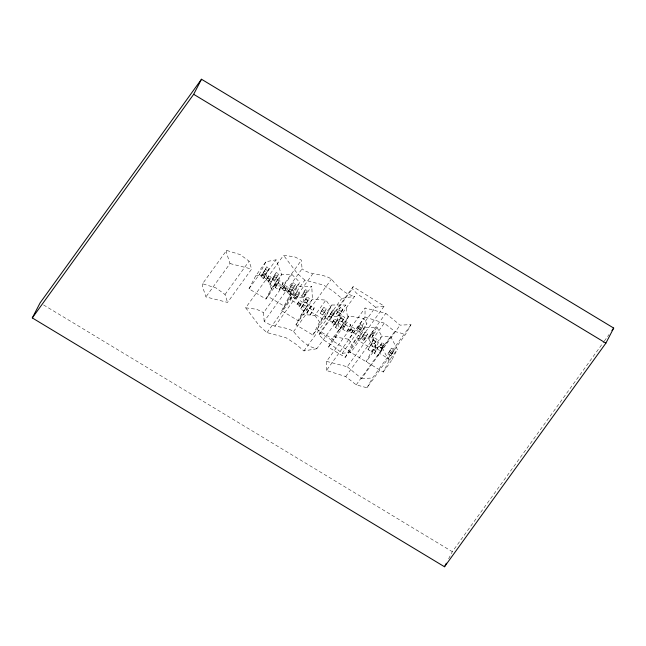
<?xml version="1.0" encoding="UTF-8"?>
<svg xmlns="http://www.w3.org/2000/svg" width="646" height="646" viewBox="0 0 646 646"><rect width="100%" height="100%" fill="white"/><g stroke="black" fill="none" stroke-linecap="round" stroke-linejoin="round"><path stroke-width="0.48" stroke-dasharray="3.23 2.42" d="M326.448 370.473L326.561 361.397L365.095 308.005L385.791 313.342L400.076 325.148L411.066 324.623L405.494 334.378L366.96 387.778L356.229 384.871L345.739 376.553L326.448 370.473L364.982 317.073L365.095 308.005M202.537 283.755L202.376 286.041L205.921 296.918L227.554 302.425L251.633 269.059L249.09 261.17L240.231 254.629L226.617 250.39L202.537 283.755L216.152 288.003L225.01 294.536L227.554 302.425M226.617 250.39L226.455 252.675L230 263.552L205.921 296.918M319.059 334.903L319.851 332.787L353.136 286.679L384.192 306.131L350.915 352.248L342.186 353.338L333.021 345.917L324.357 340.45L319.059 334.903L352.336 288.786L353.136 286.679M248.976 288.827L255.663 275.939L265.918 261.727L276.084 259.813L281.567 274.469L276.189 284.854L265.934 299.058L248.976 288.827L259.232 274.615L265.918 261.727M260.944 276.948L263.568 272.774L266.047 274.275L265.07 276.165L263.423 278.442L260.944 276.948L263.568 272.774M262.914 273.282L266.725 266.814L269.156 268.276L266.984 272.467L264.561 271.005L262.914 273.282L265.336 274.744L276.084 259.813M264.561 271.005L266.725 266.814M263.423 278.442L266.047 274.275M265.336 274.744L269.156 268.276M266.257 280.049L268.881 275.874L271.207 277.279L270.222 279.169L268.575 281.446L266.257 280.049L268.881 275.874M268.575 281.446L271.207 277.279M272.531 278.765L276.238 272.499L278.612 273.936L276.545 277.917L274.905 280.194L272.531 278.765L276.238 272.499M269.866 284.305L273.952 277.32L277.643 279.548L275.204 284.256L273.557 286.533L269.866 284.305L273.952 277.32M274.905 280.194L278.612 273.936M265.934 299.058L271.312 288.673L281.567 274.469L291.863 274.421L299.696 282.221L293.058 295.028L281.713 310.75L298.702 321.005L304.072 310.629L303.483 297.766L311.784 286.259L296.651 286.436L290.014 299.243L302.263 306.64L304.621 302.102L308.045 304.169L304.04 310.992L300.616 308.925L304.621 302.102M273.557 286.533L277.643 279.548M275.398 287.648L279.484 280.663L283.174 282.891L280.735 287.599L279.088 289.876L275.398 287.648L279.484 280.663M279.088 289.876L283.174 282.891M282.221 289.578L284.894 285.322L287.26 286.759L286.243 288.73L284.595 291.007L282.221 289.578L284.894 285.322M284.595 291.007L287.26 286.759M289.36 289.028L293.114 282.69L295.585 284.183L293.478 288.245L291.839 290.53L289.36 289.028L293.114 282.69M287.365 293.001L290.102 288.633L292.42 290.03L291.33 292.121L289.683 294.406L287.365 293.001L290.102 288.633M289.683 294.406L292.42 290.03M291.839 290.53L295.585 284.183M281.713 310.75L288.35 297.943L299.696 282.221M293.623 297.709L297.265 291.572L299.696 293.034L297.693 296.894L296.046 299.179L293.623 297.709L297.265 291.572M296.046 299.179L299.696 293.034M296.95 304.783L299.679 300.414L302.263 301.973L301.173 304.064L299.526 306.341L296.95 304.783L299.679 300.414M301.658 296.094L305.477 289.626L307.318 290.74L305.154 294.931L303.507 297.208L301.658 296.094L305.477 289.626M303.507 297.208L307.318 290.74M299.526 306.341L302.263 301.973M304.29 301.294L307.003 296.958L309.321 298.363L308.255 300.414L306.616 302.699L304.29 301.294L307.003 296.958M306.616 302.699L309.321 298.363M341.12 327.57L343.583 322.822L339.626 320.44L335.524 327.465L339.473 329.856L341.12 327.57L342.186 328.208L347.613 317.735L345.65 305.041L331.915 305.001L325.196 317.953L312.882 335.024L295.957 324.809L301.335 314.432L312.381 299.13L311.784 286.259M304.04 310.992L308.045 304.169M306.939 312.745L310.944 305.913L314.214 307.892L311.856 312.43L310.209 314.715L306.939 312.745L310.944 305.913M310.209 314.715L314.214 307.892M320.109 313.375L323.711 307.318L326.351 308.909L324.389 312.688L322.75 314.965L320.109 313.375L323.711 307.318M322.75 314.965L326.351 308.909M312.882 335.024L319.592 322.063L331.915 305.001M329.024 316.5L332.86 309.991L334.919 311.235L332.73 315.458L331.083 317.743L329.024 316.5L332.86 309.991M331.083 317.743L334.919 311.235M336.3 314.206L340.224 307.536L342.969 309.192L340.692 313.585L339.045 315.862L336.3 314.206L340.224 307.536M331.939 323.161L334.588 318.954L337.059 320.448L336.065 322.378L334.418 324.663L331.939 323.161L334.588 318.954M334.418 324.663L337.059 320.448M339.045 315.862L342.969 309.192M339.344 320.093L342.057 315.757L344.689 317.348L343.632 319.399L341.984 321.684L339.344 320.093L342.057 315.757M335.524 327.465L339.626 320.44M328.451 347.233L333.877 336.76L348.88 315.975L363.69 318.462L366.92 323.703L360.242 336.59L345.247 357.375L328.451 347.233L343.454 326.448L348.88 315.975M341.984 321.684L344.689 317.348M339.473 329.856L343.583 322.822M342.856 329.363L346.942 322.378L350.786 324.704L348.347 329.412L346.7 331.689L342.856 329.363L346.942 322.378M346.7 331.689L350.786 324.704M349.3 331.495L352.094 326.997L354.468 328.426L353.314 330.647L351.666 332.924L349.3 331.495L352.094 326.997M351.666 332.924L354.468 328.426M356.729 330.647L360.42 324.421L362.842 325.883L360.799 329.831L359.152 332.109L356.729 330.647L360.42 324.421M345.247 357.375L351.925 344.488L366.92 323.703M359.152 332.109L362.842 325.883M361.227 338.738L365.111 332.149L367.695 333.707L365.458 338.019L363.811 340.297L361.227 338.738L365.111 332.149M363.811 340.297L367.695 333.707M369.609 336.736L371.692 332.714L373.751 333.95L375.399 331.673L373.34 330.429L369.609 336.736L371.66 337.979L375.399 331.673M371.66 337.979L373.751 333.95M368.042 349.623L372.023 342.84L375.98 345.23L373.646 349.728L371.999 352.013L368.042 349.623L372.023 342.84M371.846 342.291L374.599 337.874L377.078 339.368L375.972 341.508L374.325 343.785L371.846 342.291L374.599 337.874M374.325 343.785L377.078 339.368M371.999 352.013L375.98 345.23M382.093 348.654L378.007 355.639L374.373 353.443L378.459 346.458L382.093 348.654L379.654 353.362L391.533 360.533L397.33 349.357L390.628 336.396L381.754 336.154L373.453 347.653L366.161 361.728L374.462 350.221L381.754 336.154L377.046 327.328L364.384 327.223L357.706 340.111L369.69 347.346M374.373 353.443L378.459 346.458M379.468 346.676L381.988 342.711L384.209 344.052L383.336 345.731L381.689 348.016L379.468 346.676L381.988 342.711M381.689 348.016L384.209 344.052M387.842 354.161L391.452 348.097L394.294 349.817L392.34 353.596L390.693 355.881L387.842 354.161L391.452 348.097M390.693 355.881L394.294 349.817M377.046 327.328L368.745 338.835L356.083 338.73L349.405 351.61L383.231 372.031L389.021 360.856L397.33 349.357M448.639 558.782L452.321 551.692L603.687 341.944M366.96 387.778L372.524 378.023L411.066 324.623M225.01 294.536L249.09 261.17M316.79 348.751L303.935 350.923L295.392 343.777L285.831 337.608L267.008 332.601L259.627 326.165L245.674 307.811L283.554 255.331L294.528 256.793L301.448 260.176L302.037 268.873L264.166 321.353C273.032 328.2 284.329 325.511 293.567 331.551C299.76 339.142 306.785 346.66 316.79 348.751L354.662 296.272C344.657 294.18 337.632 286.663 331.438 279.072C322.201 273.04 310.904 275.721 302.037 268.873M264.166 321.353L263.576 312.648L301.448 260.176M283.562 285.92L291.394 293.728L284.757 306.535L267.888 296.353L273.266 285.968L283.562 285.92L291.863 274.421M267.008 332.601L304.88 280.122L323.711 285.136L333.263 291.298L341.807 298.444L354.662 296.272M274.736 326.545L312.607 274.065M300.616 308.925L302.263 306.64M295.957 324.809L307.003 309.499L312.381 299.13L325.891 300.099L330.639 306.761L323.921 319.713L311.856 312.43M293.567 331.551L331.438 279.072M301.335 314.432L314.844 315.401L325.891 300.099M303.935 350.923L341.807 298.444M337.349 316.54L323.606 316.5L316.895 329.46L333.877 339.715L339.311 329.242L337.349 316.54L345.65 305.041M333.877 336.76L348.687 339.247L363.69 318.462M342.186 353.338L375.463 307.221L384.192 306.131M326.561 361.397L347.257 366.742L385.791 313.342M345.739 376.553L384.273 323.153L394.763 331.471L405.494 334.378M368.745 338.835L373.453 347.653L382.327 347.895L390.628 336.396M356.229 384.871L394.763 331.471M347.257 366.742L361.542 378.548L400.076 325.148M383.231 372.031L391.533 360.533M604.276 341.128L608.984 334.596M255.663 275.939L265.829 274.025L271.312 288.673M361.542 378.548L372.524 378.023M288.35 297.943L303.483 297.766M245.674 307.811L256.656 309.272L263.576 312.648M230 263.552L251.633 269.059M364.982 317.073L384.273 323.153M338.577 309.814L341.322 311.469M337.947 311.929L340.692 313.585M303.83 291.903L305.671 293.018M274.59 274.784L276.964 276.213M291.467 284.967L293.938 286.461M265.086 269.099L267.509 270.561M358.772 326.706L361.195 328.168M371.256 334.45L373.307 335.694M303.305 293.817L305.154 294.931M274.179 276.488L276.545 277.917M291.007 286.751L293.478 288.245M340.991 317.808L343.632 319.399M358.377 328.362L360.799 329.831M331.212 312.268L333.271 313.512M340.41 318.034L343.042 319.625M305.938 299.017L308.255 300.414M381.116 344.399L383.336 345.731M373.493 340.014L375.972 341.508M330.671 314.222L332.73 315.458M305.356 299.243L307.674 300.64M363.464 334.426L366.048 335.985M372.952 340.159L375.431 341.653M322.071 309.604L324.704 311.194M389.804 350.382L392.655 352.102M272.305 279.597L275.995 281.826M277.837 282.94L281.527 285.169M295.626 293.849L298.048 295.319M380.349 344.996L382.561 346.329M283.869 287.292L286.243 288.73M267.904 277.764L270.222 279.169M262.591 274.663L265.07 276.165M289.012 290.724L291.33 292.121M345.295 324.663L349.147 326.981M283.247 287.607L285.613 289.037M267.234 278.16L269.56 279.556M288.455 290.91L290.773 292.315M321.756 311.097L324.389 312.688M389.49 351.876L392.34 353.596M261.921 275.059L264.4 276.553M295.27 295.432L297.693 296.894M350.94 329.218L353.314 330.647M362.874 336.461L365.458 338.019M350.447 329.282L352.821 330.712M259.232 274.615L271.514 282.027M275.204 284.256L277.045 285.37M280.735 287.599L293.058 295.028M337.987 322.717L341.936 325.108M343.454 326.448L344.504 327.086M348.347 329.412L360.242 336.59M333.586 320.884L336.065 322.378M332.94 321.232L335.419 322.734M376.812 348.735L380.454 350.931M302.974 304.379L306.398 306.446M309.297 308.199L312.567 310.169M370.376 345.125L374.333 347.508M325.196 317.953L337.172 325.188M298.589 302.506L301.173 304.064M298.032 302.691L300.616 304.25M305.687 308.707L308.586 310.46M373.646 349.728L376.02 351.166M43.565 304.944L452.321 551.692M350.915 352.248L319.851 332.787M375.463 307.221L366.298 299.809L357.634 294.342L352.336 288.786M304.88 280.122L297.499 273.686L283.554 255.331M314.844 315.401L319.592 322.063M348.687 339.247L351.925 344.488M382.327 347.895L389.021 360.856"/><path stroke-width="0.97" d="M32.3 317.929L40.109 302.861L201.495 79.24L613.7 328.071L605.891 343.139L444.505 566.76L32.3 317.929L193.679 94.308L201.495 79.24M444.505 566.76L446.346 563.215M611.932 330.518L613.7 328.071M193.679 94.308L605.891 343.139"/></g></svg>
